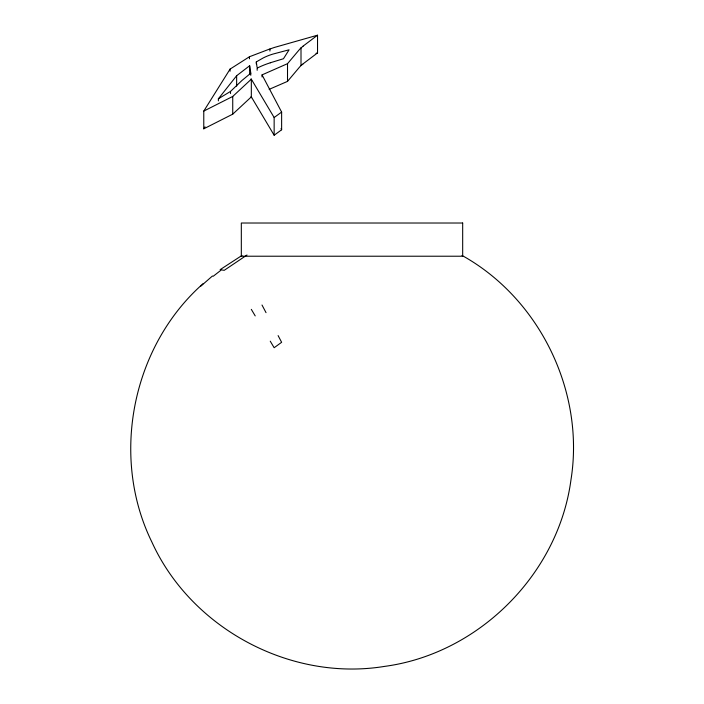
<?xml version="1.0" encoding="UTF-8"?>
<svg xmlns="http://www.w3.org/2000/svg" width="704" height="704" viewBox="0 0 704 704"><rect width="100%" height="100%" fill="white"/><g stroke="black" fill="none" stroke-linecap="round" stroke-linejoin="round"><path stroke-width="1.06" d="M203.773 111.091L232.734 96.448L251.328 79.165L251.328 96.879L232.734 114.162L203.773 128.806L203.773 111.091L230.076 69.098L249.462 56.742L269.922 48.937L269.922 51.022M203.773 128.806L205.014 126.826M218.381 100.866L218.381 98.78L236.641 75.724L249.647 65.745L250.501 71.095M262.046 76.965L262.046 74.879L287.514 63.677L299.262 49.746A101.244 62.621 -79 0 1 301.004 47.819L301.013 65.534A101.244 62.621 -79 0 0 299.253 67.452L287.514 81.382L269.157 89.355M218.381 98.78L230.507 91.423L242.035 80.414L250.782 73.198L250.545 71.359M203.35 283.439C131.982 346.236 110 456.755 151.897 542.089C191.277 628.61 290.664 681.727 384.481 666.406C478.702 653.84 558.386 574.156 570.953 479.926C585.077 392.066 539.88 298.628 462.018 255.446M200.878 286.114L212.388 276.047L213.268 276.223L221.426 269.861L224.206 270.336L246.998 255.015M303.063 46.138L317.53 35.2L317.53 52.906L303.063 63.844M281.626 112.077L274.146 117.524L274.146 135.23L281.626 129.782L281.626 112.077L262.046 74.879M220.141 269.658L241.982 255.446M256.309 63.985L256.309 61.899L263.27 57.913A58.37 57.816 -90 0 1 273.038 54.05L289.098 49.799L283.474 58.731L270.318 62.77M317.53 35.2L274.322 47.467A95.172 81.374 -9.2 0 0 269.958 49.034M317.53 52.906L316.034 53.354M274.146 117.524L252.006 80.318M274.146 135.23L252.006 98.023M251.31 309.355L255.209 315.902M270.248 341.176L274.146 347.732L281.626 342.294L278.106 335.597M281.01 128.63L281.626 129.782M262.002 305.017L266.033 312.664M256.309 61.899L257.039 67.232M257.154 68.174L257.154 70.294M287.514 63.677L287.514 81.382M250.782 73.198L250.782 75.284M249.647 65.745L249.647 74.078M249.462 56.742L249.462 58.828M236.641 75.724L236.641 86.143M232.734 96.448L232.734 114.162M230.507 91.423L230.507 93.509M230.076 69.098L230.076 71.183M251.742 97.715A62.718 5.28 54.8 0 1 251.073 96.562M301.039 65.613A97.557 67.144 -69.4 0 1 303.09 63.932M301.039 47.907A97.557 67.144 -69.4 0 1 303.09 46.218M251.742 80.01A62.718 5.28 54.8 0 1 251.073 78.857M257.347 68.033A85.712 85.017 -89.9 0 1 270.327 62.797M462.678 223.018L241.322 223.018L241.322 256.221L462.678 256.221L462.678 223.018"/></g></svg>
